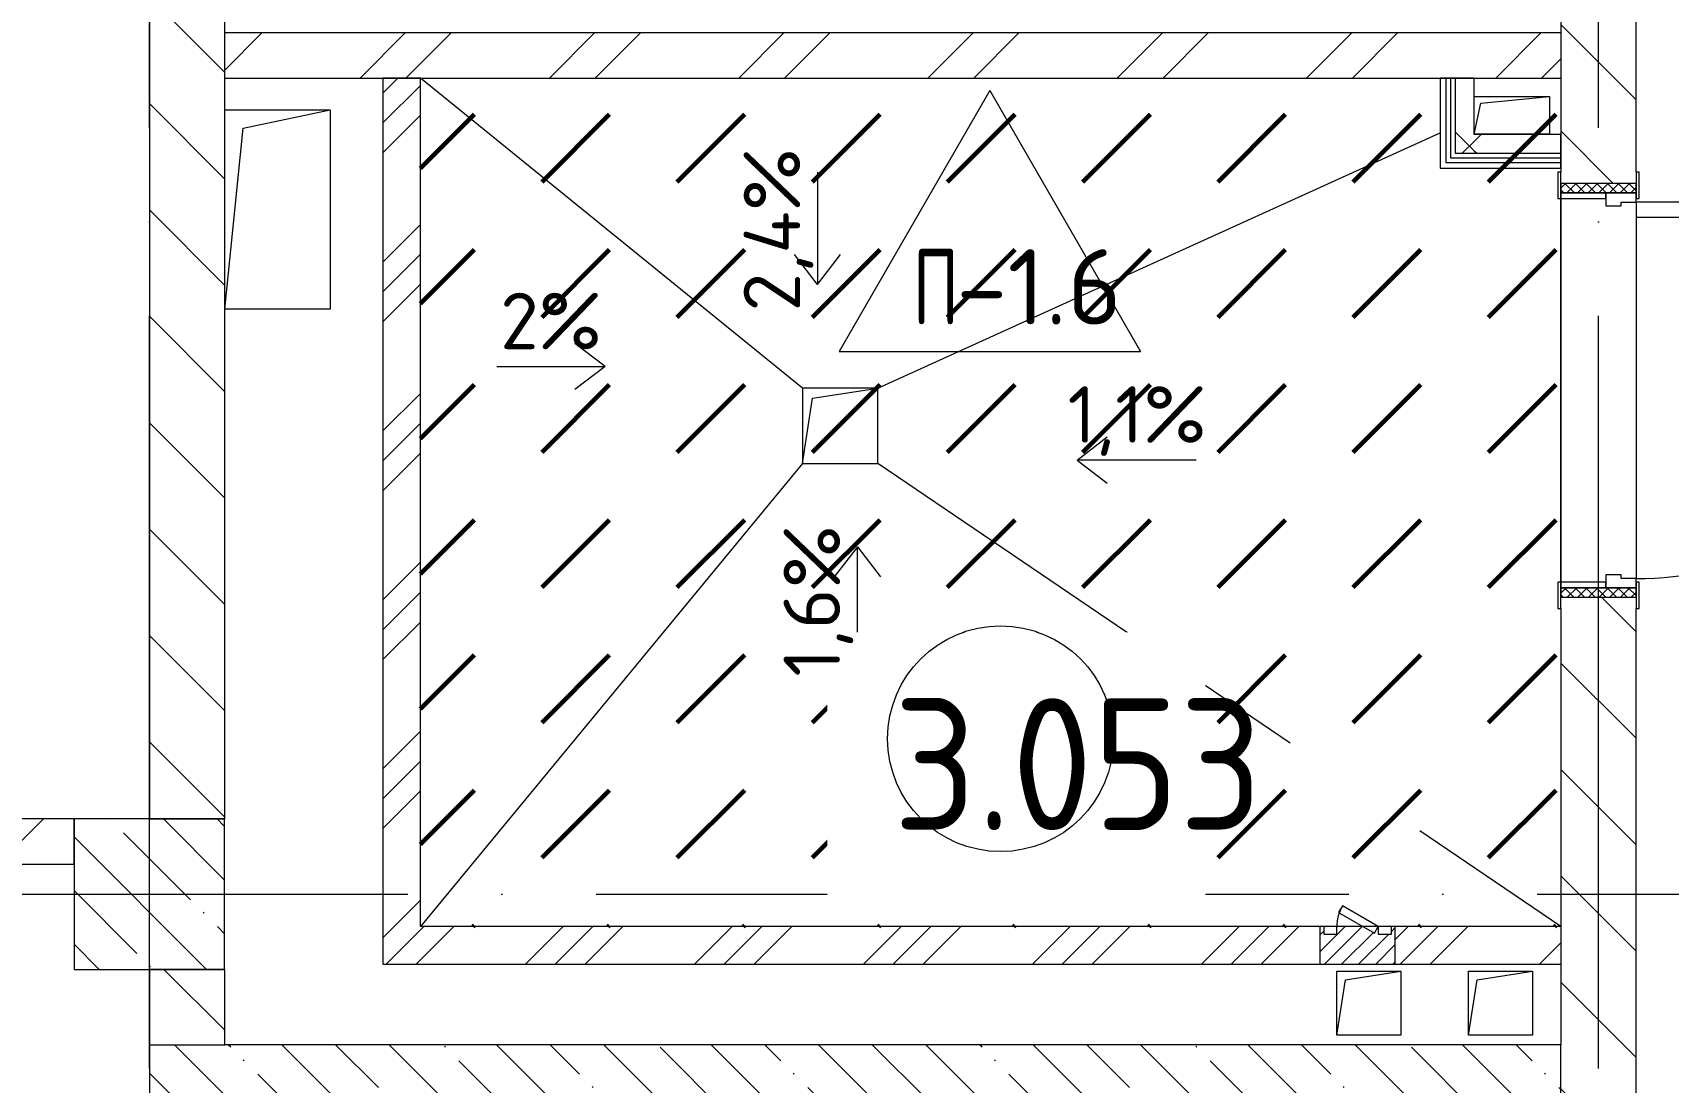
# Model space of a CAD drawing. Header units: millimetres. Extents: x -68946 to 288321, y -402657 to 324925.
# Drawn here: x 164243 to 168588, y -239831 to -237041 of the extents above; entities that cross this region are included whole.
import ezdxf

# ---------------------------------------------------------------- set-up
doc = ezdxf.new("R2010")
doc.units = ezdxf.units.MM
doc.linetypes.add('ADSK_Линия сетки', pattern=[2500, 2000, -250, 0, -250])
for name, color, linetype, lineweight in [('3.4) ПТ-2.1      4 вып', 20, 'Continuous', 60), ('4.3.1) Обесп. пов.-ти ЧНП-8', 152, 'Continuous', 60), ('A-AREA-____-IDEN', 250, 'Continuous', 9), ('A-DETL-GENF-OTLN', 250, 'Continuous', 5), ('A-DOOR-____-MCUT', 250, 'Continuous', 5), ('A-DOOR-____-OTLN', 250, 'Continuous', 5), ('A-DOOR-FRAM-MCUT', 31, 'Continuous', 5), ('A-DOOR-FRAM-OTLN', 31, 'Continuous', 5), ('A-FLOR-____-IDEN', 11, 'Continuous', 9), ('A-FLOR-____-OTLN', 192, 'Continuous', 9), ('A-GLAZ-____-OTLN', 250, 'Continuous', 5), ('A-WALL-____-MCUT', 250, 'Continuous', 13), ('A-WALL-____-PATT', 250, 'Continuous', 13), ('A-WALL-FNSH-MCUT', 250, 'Continuous', 13), ('G-____-____-DIMS', 250, 'Continuous', 9), ('I-WALL-____-OTLN', 250, 'Continuous', 9), ('S-COLS-____-MCUT', 250, 'Continuous', 25), ('S-COLS-____-OTLN', 250, 'Continuous', 9), ('S-GRID-____-OTLN', 250, 'Continuous', 9)]:
    doc.layers.add(name, color=color, linetype=linetype, lineweight=lineweight)
doc.styles.add('ISOCPEUR_1', font='isocpeur.ttf', dxfattribs={"width": 0.9, "height": 249.9999999999997})
doc.styles.add('ISOCPEUR_2', font='isocpeur.ttf', dxfattribs={"height": 160})
doc.styles.add('ISOCPEUR_3', font='isocpeur.ttf', dxfattribs={"height": 250})
pattern_1 = [(135, (28052.90571695147, -258555.9291807465), (-141.4213562373095, -141.4213562373095), [])]
pattern_2 = [(135, (28052.90571695147, -258555.9291807465), (-142.5612123685822, -142.5612123685822), []), (135, (28195.46771695148, -258555.9291807465), (-142.5612123685822, -142.5612123685822), [252.016, -50.403, 3.353, -47.05])]
pattern_3 = [(45, (28052.90571695147, -258555.9291807465), (-251.4471713899363, 251.4471713899363), []), (45, (28052.90571695147, -258174.9291807465), (-251.4471713899363, 251.4471713899363), [])]
pattern_4 = [(45, (28052.90571695147, -258555.9291807465), (-224.5064030267289, 224.5064030267289), []), (45, (28132.28071695147, -258555.9291807465), (0, 449.0128060534577), []), (45, (27973.53071695147, -258555.9291807465), (0, 449.0128060534577), [])]
pattern_5 = [(45, (28052.90571695147, -258555.9291807465), (-141.4213562373095, 141.4213562373095), []), (135, (28052.90571695147, -258555.9291807465), (-141.4213562373095, -141.4213562373095), [])]

# ---------------------------------------------------------------- blocks, each defined once
blk = doc.blocks.new('Дверь_СКБ_1Ст_Внутренняя - Д-5п_1100x2100h_С_У МГН-41859650-АР1_Маркировочный план 3 этажа секция 2_3')
at = {"layer": 'A-DOOR-____-OTLN'}
h = blk.add_hatch(dxfattribs=at)
h.set_pattern_fill('FP_9', color=256, style=0, pattern_type=2)
h.set_pattern_definition([(135, (1751.411, 164.685), (-14.14213562373095, -14.14213562373095), []), (225, (1751.411, 164.685), (14.14213562373095, -14.14213562373095), [])])
h.paths.add_polyline_path([(562.4999999999587, 100.0000000003931), (537.4999999999385, 100.0000000003931), (537.4999999999644, -99.99999999616557), (562.4999999999848, -99.99999999616557)])
at = {"layer": 'A-DOOR-FRAM-OTLN'}
h = blk.add_hatch(dxfattribs=at)
h.set_pattern_fill('FP_10', color=256, style=0, pattern_type=2)
h.set_pattern_definition([(45, (-371.384, 164.685), (-14.14213562373095, 14.14213562373095), []), (135, (-371.384, 164.685), (-14.14213562373095, -14.14213562373095), [])])
h.paths.add_polyline_path([(-512.5000000000308, 100.0000000002891), (-537.5000000000424, 100.0000000002891), (-537.5000000000164, -99.99999999581905), (-512.5000000000048, -99.99999999581905)])
at = {"layer": 'A-DOOR-____-MCUT'}
for p, q in [((-487.5000000000144, 1100.000000000935), (-487.5000000000095, 100.0000000009356)), ((-447.5000000000144, 1100.000000000936), (-487.5000000000144, 1100.000000000935)), ((-447.5000000000096, 100.0000000009357), (-447.5000000000144, 1100.000000000936)), ((-487.5000000000095, 100.0000000009356), (-447.5000000000096, 100.0000000009357))]:
    blk.add_line(p, q, dxfattribs=at)
at = {"layer": 'A-DOOR-____-OTLN'}
blk.add_arc((-487.4999999999967, 100.0000000009463), 999.9999999999899, 359.9999999999996, 90.00000000000105, dxfattribs=at)
at = {"layer": 'A-DOOR-FRAM-MCUT'}
for p, q in [((-497.5000000000039, 107.999999999997), (-567.5000000000042, 107.999999999997)), ((-567.5000000000042, 107.999999999997), (-567.5000000000042, 99.99999999999613)), ((-567.5000000000042, 99.99999999999613), (-497.5000000000039, 99.99999999999613)), ((-512.5000000000041, 99.99999999999422), (-537.5000000000042, 99.99999999999422)), ((-537.5000000000042, 99.99999999999422), (-537.5000000000042, -100.0000000000062)), ((-487.5000000000069, 100.0000000009474), (-512.5000000000068, 100.0000000009474)), ((-512.5000000000068, 100.0000000009474), (-512.5000000000068, 20.00000000094744)), ((-512.5000000000041, -100.0000000000062), (-512.5000000000041, 99.99999999999422)), ((-497.5000000000039, 99.99999999999613), (-512.5000000000041, 99.99999999999613)), ((-512.5000000000041, 99.99999999999613), (-512.5000000000041, 98.99999999999687)), ((-512.5000000000041, 98.99999999999687), (-497.5000000000039, 98.99999999999687)), ((-497.5000000000039, 99.99999999999613), (-497.5000000000039, 107.999999999997)), ((-497.5000000000039, 98.99999999999687), (-497.5000000000039, 99.99999999999613)), ((-487.5000000000069, 60.00000000094818), (-487.5000000000069, 100.0000000009474)), ((512.4999999999924, 100.0000000009474), (512.4999999999924, 60.00000000094818)), ((537.4999999999932, 100.0000000009474), (512.4999999999924, 100.0000000009474)), ((592.4999999999968, 107.9999999999829), (522.499999999997, 107.9999999999829)), ((522.499999999997, 107.9999999999829), (522.499999999997, 99.9999999999717)), ((537.4999999999967, 99.99999999999594), (522.499999999997, 99.99999999999594)), ((522.499999999997, 99.99999999999594), (522.499999999997, 98.99999999999663)), ((522.499999999997, 99.9999999999717), (592.4999999999968, 99.99999999997168)), ((522.499999999997, 98.99999999999663), (537.4999999999967, 98.99999999999663)), ((537.4999999999932, 20.00000000094744), (537.4999999999932, 100.0000000009474)), ((562.4999999999972, 99.99999999999409), (537.4999999999958, 99.99999999999409)), ((537.4999999999958, 99.99999999999409), (537.4999999999958, -99.99999999997893)), ((537.4999999999967, 98.99999999999663), (537.4999999999967, 99.99999999999594)), ((562.4999999999972, -99.99999999997893), (562.4999999999972, 99.99999999999409)), ((592.4999999999968, 99.9999999999717), (592.4999999999968, 107.9999999999829)), ((-477.5000000000075, 60.00000000094818), (-487.5000000000069, 60.00000000094818)), ((-477.5000000000075, 20.00000000094744), (-477.5000000000075, 60.00000000094818)), ((512.4999999999924, 60.00000000094818), (502.4999999999918, 60.00000000094818)), ((502.4999999999918, 60.00000000094818), (502.4999999999918, 20.00000000094744)), ((-512.5000000000068, 20.00000000094744), (-477.5000000000075, 20.00000000094744)), ((-497.5000000000039, 19.99999999998391), (-512.5000000000041, 19.99999999998391)), ((-512.5000000000041, 19.99999999998391), (-512.5000000000041, -100.0000000000032)), ((-497.5000000000039, -100.0000000000032), (-497.5000000000039, 19.99999999998391)), ((502.4999999999918, 20.00000000094744), (537.4999999999932, 20.00000000094744)), ((537.4999999999967, 19.99999999998368), (522.499999999997, 19.99999999998368)), ((522.499999999997, 19.99999999998368), (522.499999999997, -100.0000000000034)), ((537.4999999999967, -100.0000000000034), (537.4999999999967, 19.99999999998368)), ((-497.5000000000039, -100.0000000000032), (-567.5000000000042, -100.0000000000032)), ((-567.5000000000042, -100.0000000000032), (-567.5000000000042, -107.9999999999984)), ((-567.5000000000042, -107.9999999999984), (-497.5000000000039, -107.9999999999984)), ((-537.5000000000042, -100.0000000000062), (-512.5000000000041, -100.0000000000062)), ((-512.5000000000041, -100.0000000000032), (-497.5000000000039, -100.0000000000032)), ((-497.5000000000039, -107.9999999999984), (-497.5000000000039, -100.0000000000032)), ((522.499999999997, -100.0000000000034), (537.4999999999967, -100.0000000000034)), ((592.4999999999966, -100.0000000000036), (522.4999999999968, -100.0000000000036)), ((522.4999999999968, -100.0000000000036), (522.4999999999968, -108.0000000000112)), ((522.4999999999968, -108.0000000000112), (592.4999999999966, -108.0000000000112)), ((537.4999999999958, -99.99999999997893), (562.4999999999972, -99.99999999997893)), ((592.4999999999966, -108.0000000000112), (592.4999999999966, -100.0000000000036))]:
    blk.add_line(p, q, dxfattribs=at)
blk = doc.blocks.new('_Wn_-As_OpeningMEP_floor__Rectangular - _Wn_-As_OpeningMEP_floor__Rectangular-37748863-АР1_Маркировочный план 3 этажа секция 2_3')
at = {"layer": 'A-DETL-GENF-OTLN', "lineweight": 5}
for p, q in [((-62.22431864335388, 112.2243186433565), (85.0000000000008, 134.9999999997498)), ((-85.00000000000145, -34.99999999999962), (-62.22431864335388, 112.2243186433565))]:
    blk.add_line(p, q, dxfattribs=at)
blk = doc.blocks.new('_Wn_-As_OpeningMEP_floor__Rectangular - _Wn_-As_OpeningMEP_floor__Rectangular-35307840-АР1_Маркировочный план 3 этажа секция 2_3')
at = {"layer": 'A-DETL-GENF-OTLN', "lineweight": 5}
for p, q in [((-82.28756555322877, 82.28756555323149), (100.0000000000009, 99.99999999974979)), ((-100.0000000000014, 3.383959779057477e-13), (-82.28756555322877, 82.28756555323149))]:
    blk.add_line(p, q, dxfattribs=at)
blk = doc.blocks.new('_Wn_-As_OpeningMEP_floor__Rectangular - _Wn_-As_OpeningMEP_floor__Rectangular-32466825-АР1_Маркировочный план 3 этажа секция 2_3')
at = {"layer": 'A-DETL-GENF-OTLN', "lineweight": 5}
for p, q in [((-73.20508075688552, 123.2050807568926), (99.99999999999987, 149.999999999753)), ((-100.0000000000003, -50.00000000000291), (-73.20508075688552, 123.2050807568926))]:
    blk.add_line(p, q, dxfattribs=at)
blk = doc.blocks.new('_Wn_-As_OpeningMEP_floor__Rectangular - _Wn_-As_OpeningMEP_floor__Rectangular-39867366-АР1_Маркировочный план 3 этажа секция 2_3')
at = {"layer": 'A-DETL-GENF-OTLN', "lineweight": 5}
for p, q in [((-91.26535054647044, 266.2653505464732), (140.0000000000008, 314.9999999997499)), ((-139.9780783617321, -214.7835190148173), (-91.26535054647044, 266.2653505464732))]:
    blk.add_line(p, q, dxfattribs=at)
blk = doc.blocks.new('АР_Люк - ЛРС_ВК_200х200_внутренний_RAL 9006-42736552-АР1_Маркировочный план 3 этажа секция 2_3')
at = {"layer": 'A-DOOR-____-OTLN'}
h = blk.add_hatch(dxfattribs=at)
h.set_pattern_fill('FP_144', color=256, style=0, pattern_type=2)
h.set_pattern_definition([(45, (125, 0), (-22.62741699796952, 22.62741699796952), [])])
h.paths.add_polyline_path([(25.00000000004196, 49.99999999986735), (25.00000000004196, -50.00000000010991), (225.0000000000398, -50.00000000010991), (225.0000000000398, 49.99999999986735), (215.0000000000507, 49.99999999986735), (215.0000000000507, 29.99999999985457), (180.0000000000457, 29.99999999985457), (180.0000000000457, 49.99999999986735), (170.0000000000566, 32.67949192415504), (140.0000000000115, 49.99999999986735), (70.00000000004472, 49.99999999986735), (70.00000000004472, 29.99999999985457), (35.00000000004835, 29.99999999985457), (35.00000000004835, 49.99999999986735), (27.49941389469051, 49.99999999986735)])
at = {"layer": 'A-DETL-GENF-OTLN', "lineweight": 5}
for p, q in [((224.9999999999904, 50.00000000000075), (24.99999999999043, 50.00000000000075)), ((24.99999999999043, 50.00000000000075), (24.99999999999043, -49.99999999999926)), ((224.9999999999904, -49.99999999999926), (224.9999999999904, 50.00000000000075)), ((24.99999999999043, -49.99999999999926), (224.9999999999904, -49.99999999999926))]:
    blk.add_line(p, q, dxfattribs=at)
at = {"layer": 'A-DOOR-____-MCUT', "lineweight": 5}
for p, q in [((84.7372055837072, 104.9999999999999), (74.73720558370701, 87.67949192431118)), ((74.73720558370701, 87.67949192431118), (169.9999999999948, 32.67949192431021)), ((179.9999999999949, 49.99999999999891), (84.7372055837072, 104.9999999999999)), ((69.99999999999497, 49.99999999999968), (34.9999999999948, 49.99999999999994)), ((34.9999999999948, 49.99999999999994), (34.99999999999466, 30.00000000000464)), ((69.99999999999483, 30.00000000000438), (69.99999999999497, 49.99999999999968)), ((169.9999999999948, 32.67949192431021), (179.9999999999949, 49.99999999999891)), ((214.9999999999949, 49.99999999999865), (179.9999999999949, 49.99999999999891)), ((179.9999999999949, 49.99999999999891), (179.9999999999948, 30.0000000000036)), ((214.9999999999948, 30.00000000000335), (214.9999999999949, 49.99999999999865)), ((34.99999999999466, 30.00000000000464), (69.99999999999483, 30.00000000000438)), ((179.9999999999948, 30.0000000000036), (214.9999999999948, 30.00000000000335))]:
    blk.add_line(p, q, dxfattribs=at)
blk.add_arc((179.9999999999949, 49.99999999999891), 110, 149.9999999999998, 180, dxfattribs=at)
at = {"layer": 'A-DOOR-____-OTLN'}
blk.add_line((179.9999999999949, 49.99999999999897), (84.73720558370721, 104.9999999999999), dxfattribs=at)
blk = doc.blocks.new('AAR_СКБ_Марка_Помещения_мал - Номер-28977439-АР1_Маркировочный план 3 этажа секция 2_3')
at = {"layer": 'A-AREA-____-IDEN'}
blk.add_circle((-0.02751135407025852, 0), 3.000000000000003, dxfattribs=at)
blk = doc.blocks.new('AAR_СКБ_Марка_Перекрытия - Марка пола-17325028-АР1_Маркировочный план 3 этажа секция 2_3')
at = {"layer": 'A-FLOR-____-IDEN'}
for p, q in [((5.075939668586216e-14, 6.931689435560813), (-4.002012761559915, -1.142086425431899e-13)), ((5.287437154777308e-14, 6.931689435560813), (4.002012761560035, -1.438182906099428e-13)), ((-4.002012761559908, -1.074666292582693e-13), (4.002012761560027, -1.333313413701867e-13))]:
    blk.add_line(p, q, dxfattribs=at)

msp = doc.modelspace()

# ---------------------------------------------------------------- hatches: boundary and pattern name
at = {"layer": '3.4) ПТ-2.1      4 вып'}
h = msp.add_hatch(dxfattribs=at)
h.set_pattern_fill('ANSI32', color=256, scale=222, angle=90)
h.set_pattern_definition([(135, (0, 0), (-1495.212644158014, -1495.212644158014), []), (135, (6.103693898803611e-14, 996.8088600000001), (-1495.212644158014, -1495.212644158014), [])])
h.paths.add_polyline_path([(164552.8837953125, -239330.9285946427), (160552.9057169522, -239330.9285946427), (160552.9057169522, -248330.9285946427), (164552.8837953124, -248330.9285946427)])
at = {"layer": '4.3.1) Обесп. пов.-ти ЧНП-8'}
h = msp.add_hatch(dxfattribs=at)
h.set_pattern_fill('DASH', color=256, scale=80, angle=45)
h.set_pattern_definition([(45, (0, 0), (0, 359.2102448427661), [254, -254])])
h.paths.add_polyline_path([(165272.9057169386, -237161.7622014275), (168302.9057169544, -237161.7622014275), (168302.9057169544, -239416.9292014367), (165272.9057169386, -239416.9292014367)])
at = {"layer": 'A-WALL-____-PATT', "lineweight": 15}
h = msp.add_hatch(dxfattribs=at)
h.set_pattern_fill('FP_1', color=256, style=0, pattern_type=2)
h.set_pattern_definition(pattern_1)
h.paths.add_polyline_path([(164728.283755318, -239730.9285946433), (164752.9057169522, -239730.9285946433), (164752.8837953128, -239530.9291807485), (164552.9057169522, -239530.9291807485), (164552.9057169522, -239730.9285946433)])
h.paths.add_polyline_path([(164552.9057169522, -239130.9280085385), (164752.9056388049, -239130.9280085385), (164752.8837953139, -236130.9291807485), (164552.9057169522, -236130.9291807485), (164552.9057169522, -237713.7218791982)])
h.paths.add_polyline_path([(164752.9057169522, -235730.9291807485), (164752.8837953126, -235090.928594643), (164552.9057169522, -235090.928594643), (164552.9057169522, -235730.9291807485), (164752.8837953139, -235730.9291807485)])
h.paths.add_polyline_path([(164552.9057169522, -234890.9285946429), (164752.9057169522, -234890.9285946429), (164752.8837953126, -232880.9286082165), (164552.9057169522, -232880.9286082165), (164552.9057169522, -234641.3807912982)])
h.paths.add_polyline_path([(164728.283755318, -230680.9286082165), (164752.9057169522, -230680.9286082165), (164752.8837953125, -230430.929690723), (164552.906035376, -230430.9285946429), (164552.9057169522, -230680.9286082165), (164632.9057169524, -230680.9286082165)])
h = msp.add_hatch(dxfattribs=at)
h.set_pattern_fill('FP_1', color=256, style=0, pattern_type=2)
h.set_pattern_definition(pattern_1)
h.paths.add_polyline_path([(168302.9057169538, -245555.9280085501), (168502.9057169548, -245555.9280085501), (168502.3075348455, -241231.9317323646), (168302.9057169543, -241231.9317323646), (168302.9057169538, -245355.9285946434)])
h.paths.add_polyline_path([(168502.9057169544, -240131.9317323646), (168502.9057169548, -238541.9292014393), (168302.9057169583, -238541.9292014393), (168302.9057169544, -240131.9317323646), (168337.6694260762, -240131.9317323646)])
h.paths.add_polyline_path([(168502.9057169547, -237441.9292014393), (168502.9057169548, -236440.8092611236), (168302.9057169576, -236440.8092611236), (168302.9057169587, -237441.9292014393)])
h.paths.add_polyline_path([(168302.9057169576, -235340.8092611236), (168502.9057169548, -235340.8092611236), (168502.9057169551, -234662.9290198207), (168302.9057169551, -234664.0514909099), (168302.9057169576, -235310.8092611235)])
h.paths.add_polyline_path([(168302.9057169551, -233562.9290198207), (168502.9057169551, -233562.9290198207), (168502.9057169531, -232930.9290198205), (168302.9057169551, -232930.9290198205), (168302.9057169551, -233532.9290198208)])
h = msp.add_hatch(dxfattribs=at)
h.set_pattern_fill('FP_2', color=256, style=0, pattern_type=2)
h.set_pattern_definition(pattern_3)
h.paths.add_polyline_path([(167431.4897439602, -237161.7622014277), (168302.9057169544, -237161.7622014277), (168302.9057169544, -237041.7622014274), (164752.9057169522, -237041.7622014274), (164752.9057169522, -237161.7622014277), (167328.77468332, -237161.7622014277)])
h = msp.add_hatch(dxfattribs=at)
h.set_pattern_fill('FP_11', color=256, style=0, pattern_type=2)
h.set_pattern_definition(pattern_4)
h.paths.add_polyline_path([(165172.9057169524, -239416.9292014398), (165272.9057169522, -239416.9292014398), (165272.9057169522, -237161.7622014384), (165172.9057169524, -237161.7622014384), (165172.9057169524, -239413.6288714062)])
h = msp.add_hatch(dxfattribs=at)
h.set_pattern_fill('FP_52', color=256, style=0, pattern_type=2)
h.set_pattern_definition(pattern_5)
h.paths.add_polyline_path([(168064.5448986854, -237361.7615946297), (168072.5073065253, -237361.7615946297), (168072.5073065253, -237161.7622014384), (168022.5073065298, -237161.7622014384), (168022.5073065253, -237361.7615946297)])
h = msp.add_hatch(dxfattribs=at)
h.set_pattern_fill('FP_52', color=256, style=0, pattern_type=2)
h.set_pattern_definition(pattern_5)
h.paths.add_polyline_path([(168076.4254714208, -237361.7615946297), (168302.9057169546, -237361.7615946297), (168302.9057169546, -237311.7615946296), (168072.5073065253, -237311.7615946296), (168072.8837953125, -237361.7615946297)])
h = msp.add_hatch(dxfattribs=at)
h.set_pattern_fill('FP_2', color=256, style=0, pattern_type=2)
h.set_pattern_definition(pattern_3)
h.paths.add_polyline_path([(163376.6807609969, -239250.9280085381), (164352.8837953128, -239250.9280085381), (164352.8837953128, -239130.9280085385), (160752.8837953128, -239130.9280085385), (160752.8837953128, -239250.9280085381), (162907.3974861247, -239250.9280085381)])
h = msp.add_hatch(dxfattribs=at)
h.set_pattern_fill('FP_11', color=256, style=0, pattern_type=2)
h.set_pattern_definition(pattern_4)
h.paths.add_polyline_path([(167662.9057169545, -239516.9292014395), (167662.9057169545, -239416.9292014398), (165172.9057169524, -239416.9292014398), (165172.9057169524, -239516.9292014395), (167600.4401182504, -239516.9292014395)])
h.paths.add_polyline_path([(168302.9057169545, -239516.9292014395), (168302.9057169545, -239416.9292014398), (167862.9057169545, -239416.9292014398), (167862.9057169545, -239516.9292014395), (168274.6767511806, -239516.9292014395)])
h = msp.add_hatch(dxfattribs=at)
h.set_pattern_fill('FP_19', color=256, style=0, pattern_type=2)
h.set_pattern_definition(pattern_2)
h.paths.add_polyline_path([(166797.9258403722, -239930.9285946434), (168302.9057169544, -239930.9285946433), (168302.9057169544, -239730.9285946433), (164552.9286385921, -239730.9285946433), (164552.9286385921, -239930.9285946433), (166755.6882467997, -239930.9285946434)])
at = {"layer": 'S-COLS-____-OTLN', "lineweight": 5}
h = msp.add_hatch(dxfattribs=at)
h.set_pattern_fill('FP_19', color=256, style=0, pattern_type=2)
h.set_pattern_definition(pattern_2)
h.paths.add_polyline_path([(164352.8837953128, -239530.9291807485), (164752.8837953128, -239530.9291807485), (164752.8837953128, -239130.9291807485), (164352.8837953128, -239130.9291807485), (164352.8837953128, -239250.9280085381)])

# ---------------------------------------------------------------- linework, layer by layer
at = {"layer": 'A-FLOR-____-OTLN'}
for p, q in [((166287.8833958901, -237985.9285946422), (165272.9057169521, -237161.7622014384)), ((166487.8833958901, -237985.9285946422), (167982.5073065249, -237307.2488983514)), ((168302.9057169586, -237481.9292014393), (168302.9057169581, -238501.9292014393)), ((166287.8833958901, -238185.9285946422), (165272.9057169521, -239416.9292014398)), ((167583.74943915, -238929.1766244667), (166487.8833958901, -238185.9285946422)), ((168302.9057169581, -239416.9292014393), (167927.9057167575, -239162.5933608066))]:
    msp.add_line(p, q, dxfattribs=at)
at = {"layer": 'A-FLOR-____-OTLN', "lineweight": 5}
for p, q in [((168072.8837953124, -237310.9285946422), (168072.8837953124, -237210.9285946422)), ((168072.8837953124, -237210.9285946422), (168272.8837953124, -237210.9285946422)), ((168272.8837953124, -237210.9285946422), (168272.8837953124, -237310.9285946422)), ((164752.9057169521, -237245.9285946422), (165032.8837953138, -237245.9285946422)), ((165032.8837953138, -237245.9285946422), (165032.8837953138, -237775.9285946422)), ((168272.8837953124, -237310.9285946422), (168072.8837953124, -237310.9285946422)), ((168502.9057169547, -237531.9292014393), (168502.9057169547, -238491.9292014393)), ((165032.8837953138, -237775.9285946422), (164752.9057169521, -237775.9285946422)), ((166287.8833958901, -237985.9285946422), (166287.8833958901, -238185.9285946422)), ((166487.8833958901, -237985.9285946422), (166287.8833958901, -237985.9285946422)), ((166487.8833958901, -238185.9285946422), (166487.8833958901, -237985.9285946422)), ((166287.8833958901, -238185.9285946422), (166487.8833958901, -238185.9285946422)), ((167707.8837953124, -239705.9285946427), (167707.8837953124, -239535.9285946427)), ((167707.8837953124, -239535.9285946427), (167877.8837953124, -239535.9285946427)), ((167877.8837953124, -239535.9285946427), (167877.8837953124, -239705.9285946427)), ((168057.9057169543, -239705.9285946427), (168057.9057169543, -239535.9285946428)), ((168057.9057169543, -239535.9285946428), (168227.9057169543, -239535.9285946428)), ((168227.9057169543, -239535.9285946428), (168227.9057169543, -239705.9285946427)), ((167877.8837953124, -239705.9285946427), (167707.8837953124, -239705.9285946427)), ((168227.9057169543, -239705.9285946427), (168057.9057169543, -239705.9285946427))]:
    msp.add_line(p, q, dxfattribs=at)
at = {"layer": 'A-WALL-____-MCUT', "color": 7, "lineweight": 15}
for p, q in [((164552.9057169521, -236130.9291807486), (164552.9057169521, -239130.9291807486)), ((164752.9057169521, -239130.9291807486), (164752.9057169521, -236130.9291807486)), ((168302.9057169546, -236470.8092611236), (168302.9057169545, -237411.9292014393)), ((168502.9057169545, -237411.9292014393), (168502.9057169546, -236470.8092611236)), ((168302.9057169546, -237041.7622014278), (164752.9057169521, -237041.7622014274)), ((164752.9057169521, -237161.7622014274), (168302.9057169546, -237161.7622014278)), ((165272.9057169523, -237161.7622014381), (165172.9057169523, -237161.7622014381)), ((165172.9057169523, -237161.7622014381), (165172.9057169523, -239516.9292014392)), ((165272.9057169523, -239416.9292014392), (165272.9057169523, -237161.7622014381)), ((168072.5073065252, -237161.762201425), (168022.5073065252, -237161.762201425)), ((168022.5073065252, -237161.762201425), (168022.5073065252, -237361.7615946297)), ((168072.5073065252, -237311.7615946297), (168072.5073065252, -237161.762201425)), ((168302.9057169548, -237311.7615946297), (168072.5073065252, -237311.7615946297)), ((168302.9057169548, -237361.7615946297), (168302.9057169548, -237311.7615946297)), ((168022.5073065252, -237361.7615946297), (168302.9057169548, -237361.7615946297)), ((168302.9057169544, -238571.9292014393), (168302.9057169543, -239730.9285946434)), ((168502.9057169543, -240101.9317323646), (168502.9057169544, -238571.9292014393)), ((164352.8837953127, -239130.9280085385), (160752.8837953127, -239130.9280085385)), ((160752.8837953127, -239250.9280085385), (164352.8837953127, -239250.9280085385)), ((167672.9057169544, -239416.9292014395), (165272.9057169523, -239416.9292014392)), ((167777.9057169544, -239416.9292014395), (167707.9057169544, -239416.9292014395)), ((168302.9057169544, -239416.9292014395), (167852.9057169544, -239416.9292014395)), ((165172.9057169523, -239516.9292014392), (168302.9057169543, -239516.9292014395)), ((164552.9057169521, -239530.9291807486), (164552.9057169521, -239730.9285946433)), ((164752.9057169521, -239730.9285946433), (164752.9057169521, -239530.9291807486))]:
    msp.add_line(p, q, dxfattribs=at)
at = {"layer": 'A-WALL-____-MCUT', "color": 250, "lineweight": 15}
for p, q in [((167997.5073065252, -237161.762201425), (167982.5073065252, -237161.762201425)), ((167982.5073065252, -237161.762201425), (167982.5073065252, -237401.7615946297)), ((167997.5073065252, -237161.762201425), (167997.5073065252, -237386.7615946297)), ((167997.5073065252, -237386.7615946297), (168302.9057169548, -237386.7615946297)), ((168302.9057169548, -237401.7615946297), (168302.9057169548, -237386.7615946297)), ((167982.5073065252, -237401.7615946297), (168302.9057169548, -237401.7615946297)), ((164552.928638592, -239730.9285946433), (164552.928638592, -239930.9285946433)), ((168302.9057169543, -239730.9285946434), (164752.9057169521, -239730.9285946433))]:
    msp.add_line(p, q, dxfattribs=at)
at = {"layer": 'A-WALL-____-MCUT', "lineweight": 15}
for p, q in [((168010.0073065252, -237161.762201425), (168010.0073065252, -237374.2615946297)), ((168010.0073065252, -237374.2615946297), (168302.9057169548, -237374.2615946297)), ((164352.8837953127, -239250.9280085385), (164352.8837953127, -239130.9280085385)), ((164552.9057169521, -239130.9291807486), (164752.9057169521, -239130.9291807486)), ((164752.9057169521, -239530.9291807486), (164552.9057169521, -239530.9291807486)), ((164552.9057169521, -239730.9285946433), (164752.9057169521, -239730.9285946433)), ((168302.9057169543, -239930.9285946434), (168302.9057169543, -239730.9285946434))]:
    msp.add_line(p, q, dxfattribs=at)
at = {"layer": 'A-WALL-FNSH-MCUT', "lineweight": 15}
for p, q in [((168022.5073065252, -237161.762201425), (167997.5073065252, -237161.762201425)), ((168302.9057169548, -237386.7615946297), (168302.9057169548, -237361.7615946297))]:
    msp.add_line(p, q, dxfattribs=at)
at = {"layer": 'G-____-____-DIMS'}
for p, q in [((166327.8423070954, -237411.6857027258), (166327.8423070954, -237710.6360386075)), ((166327.8423070954, -237710.6360386075), (166266.4561480571, -237630.6360386075)), ((166327.8423070954, -237710.6360386075), (166389.2284661337, -237630.6360386075)), ((165763.5621060469, -237928.5786694873), (165683.5621060469, -237867.192510449)), ((165476.3353127489, -237928.5786694873), (165763.5621060469, -237928.5786694873)), ((165763.5621060469, -237928.5786694873), (165683.5621060469, -237989.9648285256)), ((167017.973030412, -238177.0618817537), (167097.973030412, -238115.6757227154)), ((167017.973030412, -238177.0618817537), (167097.973030412, -238238.448040792)), ((167334.508680169, -238177.0618817537), (167017.973030412, -238177.0618817537)), ((166433.8767545367, -238407.6698855031), (166372.4905954984, -238487.6698855031)), ((166433.8767545367, -238407.6698855031), (166495.262913575, -238487.6698855031)), ((166433.8767545367, -238700.758450093), (166433.8767545367, -238407.6698855031))]:
    msp.add_line(p, q, dxfattribs=at)
at = {"layer": 'I-WALL-____-OTLN', "lineweight": 15}
for p, q in [((168302.9057169544, -238501.9292014393), (168302.9057169545, -237481.9292014393)), ((168502.9057169545, -237531.9292014393), (168502.9057169544, -238491.9292014393))]:
    msp.add_line(p, q, dxfattribs=at)
at = {"layer": 'S-COLS-____-MCUT', "lineweight": 5}
for p, q in [((164552.9057169521, -239130.9291807486), (164352.8837953127, -239130.9291807486)), ((164752.8837953127, -239530.9291807486), (164752.8837953127, -239130.9291807486)), ((164352.8837953127, -239250.9280085385), (164352.8837953127, -239530.9291807486)), ((164352.8837953127, -239530.9291807486), (164552.9057169521, -239530.9291807486))]:
    msp.add_line(p, q, dxfattribs=at)
at = {"layer": 'S-COLS-____-OTLN', "lineweight": 5}
for p, q in [((164352.8837953127, -239130.9291807486), (164352.8837953127, -239250.9280085385)), ((164752.8837953127, -239130.9291807486), (164552.9057169521, -239130.9291807486)), ((164552.9057169521, -239530.9291807486), (164752.8837953127, -239530.9291807486))]:
    msp.add_line(p, q, dxfattribs=at)
at = {"layer": 'S-GRID-____-OTLN', "linetype": 'ADSK_Линия сетки'}
for p, q in [((164552.905716952, -262294.7685412298), (164552.9057169522, -197353.9240502888)), ((168402.905716952, -262294.7685412298), (168402.9057169522, -197353.9240502888)), ((93236.83248736343, -239330.9285946425), (181888.582829705, -239330.9285946428))]:
    msp.add_line(p, q, dxfattribs=at)

# ---------------------------------------------------------------- block references
at = {"layer": 'A-DOOR-____-OTLN', "rotation": 269.9999999999941}
msp.add_blockref('Дверь_СКБ_1Ст_Внутренняя - Д-5п_1100x2100h_С_У МГН-41859650-АР1_Маркировочный план 3 этажа секция 2_3', (168402.9057169545, -237979.4292014393), dxfattribs=at)
at = {"layer": 'A-DOOR-____-OTLN'}
msp.add_blockref('АР_Люк - ЛРС_ВК_200х200_внутренний_RAL 9006-42736552-АР1_Маркировочный план 3 этажа секция 2_3', (167637.9057169543, -239466.9292014395), dxfattribs=at)
at = {"layer": 'A-FLOR-____-IDEN', "xscale": 99.99999999999993, "yscale": 99.99999999999993, "zscale": 99.99999999999993}
msp.add_blockref('AAR_СКБ_Марка_Перекрытия - Марка пола-17325028-АР1_Маркировочный план 3 этажа секция 2_3', (166785.9618683998, -237888.2205188795), dxfattribs=at)
at = {"layer": 'A-GLAZ-____-OTLN'}
for name, p in [('_Wn_-As_OpeningMEP_floor__Rectangular - _Wn_-As_OpeningMEP_floor__Rectangular-35307840-АР1_Маркировочный план 3 этажа секция 2_3', (168172.8837953124, -237310.9285946422)), ('_Wn_-As_OpeningMEP_floor__Rectangular - _Wn_-As_OpeningMEP_floor__Rectangular-39867366-АР1_Маркировочный план 3 этажа секция 2_3', (164892.8837953138, -237560.9285946422)), ('_Wn_-As_OpeningMEP_floor__Rectangular - _Wn_-As_OpeningMEP_floor__Rectangular-32466825-АР1_Маркировочный план 3 этажа секция 2_3', (166387.8833958901, -238135.9285946422)), ('_Wn_-As_OpeningMEP_floor__Rectangular - _Wn_-As_OpeningMEP_floor__Rectangular-37748863-АР1_Маркировочный план 3 этажа секция 2_3', (167792.8837953124, -239670.9285946427)), ('_Wn_-As_OpeningMEP_floor__Rectangular - _Wn_-As_OpeningMEP_floor__Rectangular-37748863-АР1_Маркировочный план 3 этажа секция 2_3', (168142.9057169543, -239670.9285946427))]:
    msp.add_blockref(name, p, dxfattribs=at)

# ---------------------------------------------------------------- texts
at = {"layer": 'A-FLOR-____-IDEN', "char_height": 199.9999999999998, "attachment_point": 1, "style": 'ISOCPEUR_2'}
for s, insert, width in [('\\fISOCPEUR|b0|i0|c204|p34|;\\W.7;П', (166580.7269374341, -237616.8347267947), 140.2953124999999), ('-1.6', (166696.4821457675, -237616.8347267947), 381.6032499999996)]:
    msp.add_mtext(s, dxfattribs=dict(at, insert=insert, width=width))
at = {"layer": 'G-____-____-DIMS', "char_height": 150, "attachment_point": 1, "rotation": 90, "line_spacing_factor": 1.149209049011902, "style": 'ISOCPEUR_3'}
for s, insert, width in [('2,4%', (166131.8739451349, -237782.2686052025), 530.6585628859915), ('1,6%', (166237.9083925762, -238752.9123346444), 476.8756004313303)]:
    msp.add_mtext(s, dxfattribs=dict(at, insert=insert, width=width))
at = {"layer": 'G-____-____-DIMS', "char_height": 150, "attachment_point": 1, "line_spacing_factor": 1.149209049011902, "style": 'ISOCPEUR_3'}
for s, insert, width in [('2%', (165484.7443176716, -237732.6103075268), 324.4905401431232), ('1,1%', (166992.4824002371, -237981.0935197932), 441.0202921282227)]:
    msp.add_mtext(s, dxfattribs=dict(at, insert=insert, width=width))

# ---------------------------------------------------------------- next in the draw order: texts
at = {"layer": 'A-AREA-____-IDEN', "insert": (166529.19219854, -238810.3509203013), "char_height": 350, "width": 654.1769999999995, "attachment_point": 1, "style": 'ISOCPEUR_1', "bg_fill": 3, "box_fill_scale": 1.5, "bg_fill_color": 256, "bg_fill_transparency": 0}
msp.add_mtext('3.053', dxfattribs=at)

# ---------------------------------------------------------------- next in the draw order: block references
at = {"layer": 'A-AREA-____-IDEN', "xscale": 99.99999999999993, "yscale": 99.99999999999993, "zscale": 99.99999999999993}
msp.add_blockref('AAR_СКБ_Марка_Помещения_мал - Номер-28977439-АР1_Маркировочный план 3 этажа секция 2_3', (166817.0925607542, -238917.8364599125), dxfattribs=at)

doc.saveas('drawing.dxf')
